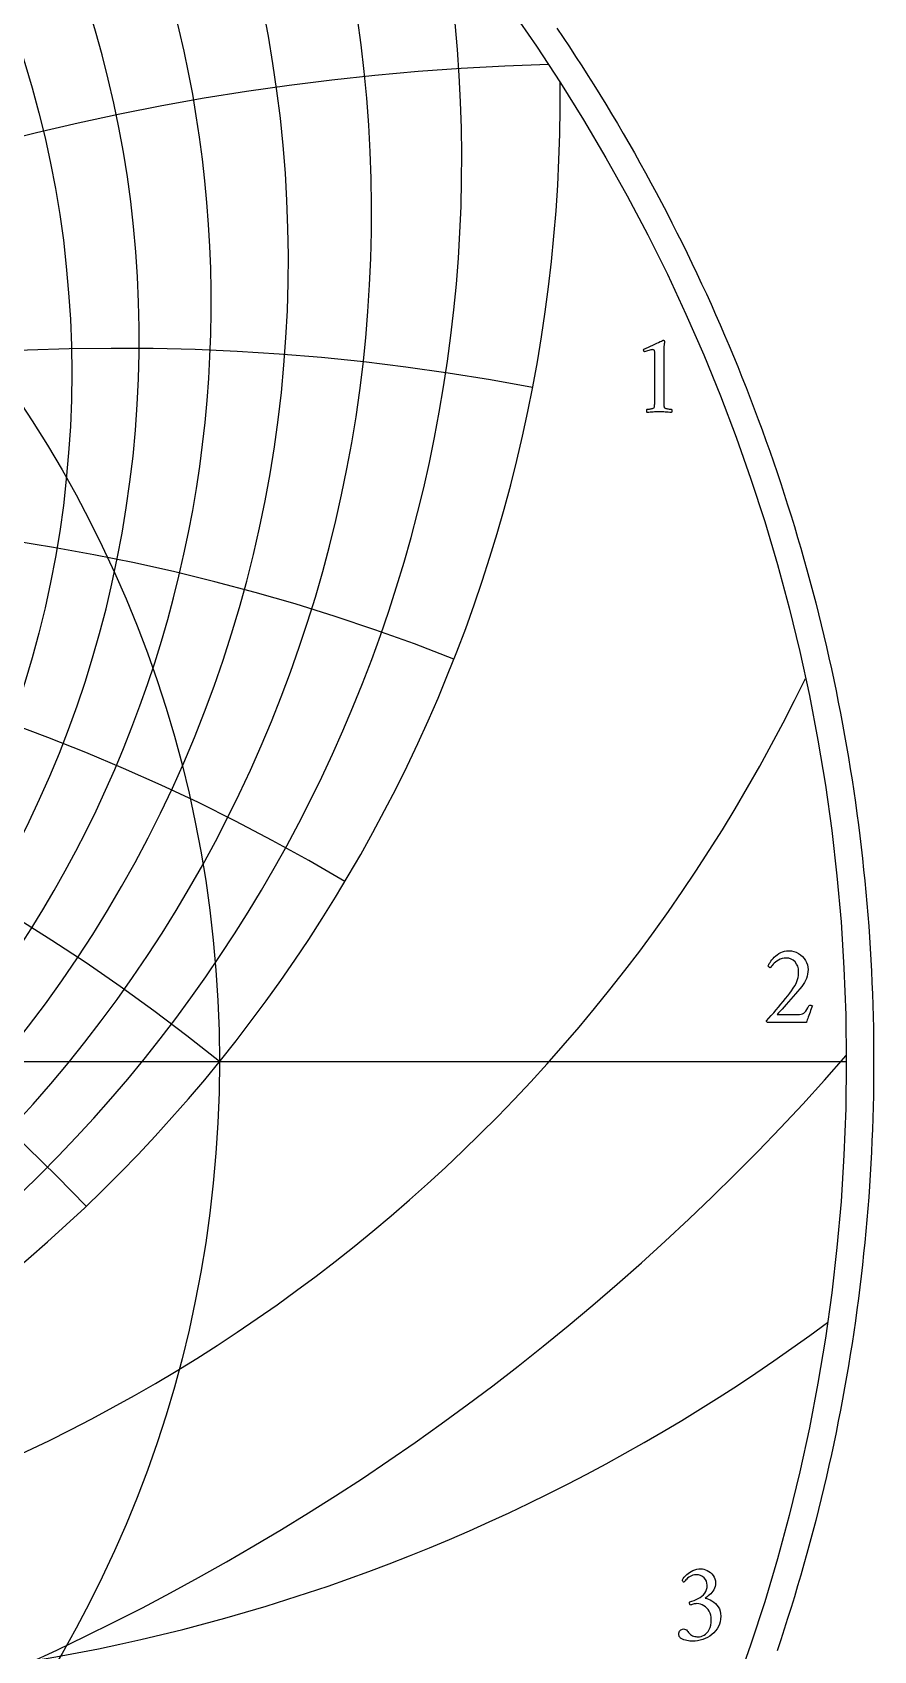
# Model space of a CAD drawing. Header units: millimetres. Extents: x -96 to 96, y -96 to 98.
# Drawn here: x 52.1 to 95.9, y -30.6 to 53.6 of the extents above; entities that cross this region are included whole.
import ezdxf

# ---------------------------------------------------------------- set-up
doc = ezdxf.new("R2010")
doc.units = ezdxf.units.MM
for name, color, linetype in [('CUT_OUTER', 1, 'Continuous'), ('ENGRAVE', 7, 'Continuous'), ('ENGRAVE_FINE', 8, 'Continuous'), ('TEXT', 5, 'Continuous')]:
    doc.layers.add(name, color=color, linetype=linetype)

msp = doc.modelspace()

# ---------------------------------------------------------------- linework, layer by layer
at = {"layer": 'CUT_OUTER'}
msp.add_lwpolyline([(79.4302, 53.7815), (79.7587, 53.2931), (80.0842, 52.8027), (80.4067, 52.3103), (80.7262, 51.8159), (81.0426, 51.3196), (81.3559, 50.8214), (81.6662, 50.3213), (81.9735, 49.8192), (82.2776, 49.3153), (82.5787, 48.8095), (82.8766, 48.3019), (83.1714, 47.7925), (83.4631, 47.2813), (83.7516, 46.7682), (84.037, 46.2535), (84.3192, 45.737), (84.5983, 45.2187), (84.8742, 44.6988), (85.1468, 44.1772), (85.4163, 43.6539), (85.6825, 43.129), (85.9456, 42.6024), (86.2053, 42.0743), (86.4619, 41.5445), (86.7152, 41.0132), (86.9652, 40.4804), (87.2119, 39.946), (87.4554, 39.4101), (87.6956, 38.8728), (87.9324, 38.334), (88.166, 37.7937), (88.3962, 37.252), (88.6231, 36.7089), (88.8467, 36.1644), (89.0669, 35.6186), (89.2838, 35.0714), (89.4973, 34.5229), (89.7075, 33.9731), (89.9142, 33.4221), (90.1176, 32.8697), (90.3176, 32.3162), (90.5142, 31.7614), (90.7074, 31.2054), (90.8971, 30.6482), (91.0835, 30.0899), (91.2664, 29.5305), (91.4459, 28.9699), (91.6219, 28.4083), (91.7945, 27.8456), (91.9636, 27.2818), (92.1293, 26.717), (92.2915, 26.1512), (92.4502, 25.5844), (92.6055, 25.0167), (92.7572, 24.448), (92.9055, 23.8784), (93.0502, 23.3079), (93.1915, 22.7365), (93.3293, 22.1642), (93.4635, 21.5912), (93.5942, 21.0173), (93.7214, 20.4426), (93.8451, 19.8672), (93.9652, 19.291), (94.0818, 18.714), (94.1949, 18.1364), (94.3044, 17.5581), (94.4104, 16.9791), (94.5128, 16.3995), (94.6116, 15.8193), (94.7069, 15.2385), (94.7986, 14.6571), (94.8868, 14.0751), (94.9713, 13.4926), (95.0523, 12.9097), (95.1298, 12.3262), (95.2036, 11.7422), (95.2739, 11.1579), (95.3405, 10.5731), (95.4036, 9.9879), (95.4631, 9.4023), (95.519, 8.8164), (95.5713, 8.2301), (95.62, 7.6435), (95.6651, 7.0567), (95.7066, 6.4696), (95.7445, 5.8822), (95.7788, 5.2946), (95.8095, 4.7068), (95.8365, 4.1189), (95.86, 3.5307), (95.8799, 2.9425), (95.8961, 2.3541), (95.9087, 1.7657), (95.9178, 1.1771), (95.9232, 0.5886), (95.925, 0), (95.9232, -0.5886), (95.9178, -1.1771), (95.9087, -1.7657), (95.8961, -2.3541), (95.8799, -2.9425), (95.86, -3.5307), (95.8365, -4.1189), (95.8095, -4.7068), (95.7788, -5.2946), (95.7445, -5.8822), (95.7066, -6.4696), (95.6651, -7.0567), (95.62, -7.6435), (95.5713, -8.2301), (95.519, -8.8164), (95.4631, -9.4023), (95.4036, -9.9879), (95.3405, -10.5731), (95.2739, -11.1579), (95.2036, -11.7422), (95.1298, -12.3262), (95.0523, -12.9097), (94.9713, -13.4926), (94.8868, -14.0751), (94.7986, -14.6571), (94.7069, -15.2385), (94.6116, -15.8193), (94.5128, -16.3995), (94.4104, -16.9791), (94.3044, -17.5581), (94.1949, -18.1364), (94.0818, -18.714), (93.9652, -19.291), (93.8451, -19.8672), (93.7214, -20.4426), (93.5942, -21.0173), (93.4635, -21.5912), (93.3293, -22.1642), (93.1915, -22.7365), (93.0502, -23.3079), (92.9055, -23.8784), (92.7572, -24.448), (92.6055, -25.0167), (92.4502, -25.5844), (92.2915, -26.1512), (92.1293, -26.717), (91.9636, -27.2818), (91.7945, -27.8456), (91.6219, -28.4083), (91.4459, -28.9699), (91.2664, -29.5305), (91.0835, -30.0899), (90.8971, -30.6482)], dxfattribs=at)
at = {"layer": 'ENGRAVE'}
msp.add_lwpolyline([(-94.5, 0), (94.5, 0)], dxfattribs=at)
for radius in [94.5, 61.8587]:
    msp.add_circle((0, 0), radius, dxfattribs=at)
for centre, radius, start, end in [((0, 37.5775), 57.6766, 104.762326, 75.237674), ((0, 50.0922), 79.5973, 179.387133, 0.612867), ((0, -76.3891), 98.2944, 51, 129), ((0, -76.3891), 98.2944, 51, 129), ((15.2983, 57.094), 85.5586, 279.897105, 334.266125), ((36.4408, 63.1173), 95.594, 263.168398, 306.663613)]:
    msp.add_arc(centre, radius, start, end, dxfattribs=at)
at = {"layer": 'ENGRAVE_FINE'}
msp.add_circle((0, 35.8408), 54.1642, dxfattribs=at)
for centre, radius, start, end in [((0, 39.5195), 61.4248, 132.219432, 47.780568), ((0, 41.6985), 65.4439, 147.797087, 32.202913), ((0, 44.1534), 69.7761, 159.954591, 20.045409), ((117.1428, -76.3891), 152.919, 109.56589, 160.302662), ((117.1428, -76.3891), 152.919, 109.56589, 160.302662), ((0, 46.9316), 74.4729, 170.269458, 9.730542), ((82.4788, -76.3891), 128.3143, 91.559348, 154.921078), ((82.4788, -76.3891), 128.3143, 91.559348, 154.921078), ((56.7503, -76.3891), 113.5006, 79.123348, 149.20681), ((56.7503, -76.3891), 113.5006, 79.123348, 149.20681), ((35.7763, -76.3891), 104.6028, 68.524729, 143.063231), ((35.7763, -76.3891), 104.6028, 68.524729, 143.063231), ((-17.332, -76.3891), 99.8108, 43.625537, 120.768969), ((-17.332, -76.3891), 99.8108, 43.625537, 120.768969), ((17.332, -76.3891), 99.8108, 59.231031, 136.374463), ((17.332, -76.3891), 99.8108, 59.231031, 136.374463), ((0, 83.1586), 125.6729, 221.240592, 318.759408)]:
    msp.add_arc(centre, radius, start, end, dxfattribs=at)
at = {"layer": 'TEXT'}
for points in [[(84.531, 34.4725), (84.531, 36.8272), (84.5293, 36.885), (84.5243, 36.9331), (84.5159, 36.9714), (84.5042, 37.0001), (84.4883, 37.021), (84.4676, 37.0359), (84.4421, 37.0448), (84.4118, 37.0478), (84.3745, 37.045), (84.3283, 37.0366), (84.2732, 37.0227), (84.2091, 37.0031), (84.1446, 36.9817), (84.0884, 36.9621), (84.0403, 36.9444), (84.0004, 36.9286), (83.977, 36.9506), (83.9602, 36.9748), (83.9501, 37.0012), (83.9468, 37.0299), (83.9468, 37.0303), (83.9468, 37.0314), (83.9468, 37.0333), (83.9468, 37.0359), (83.9475, 37.0467), (83.9498, 37.0553), (83.9535, 37.0616), (83.9587, 37.0657), (84.0774, 37.1195), (84.1949, 37.1737), (84.3113, 37.2283), (84.4267, 37.2833), (84.5366, 37.336), (84.6368, 37.3839), (84.7273, 37.4269), (84.8082, 37.4651), (84.8751, 37.4964), (84.9237, 37.5187), (84.9541, 37.5322), (84.9662, 37.5366), (84.9781, 37.5366), (84.9919, 37.5344), (85.0034, 37.5277), (85.0127, 37.5165), (85.0198, 37.5009), (85.0254, 37.4837), (85.0302, 37.4681), (85.0343, 37.4539), (85.0377, 37.4413), (85.0362, 37.4321), (85.0317, 37.4047), (85.0243, 37.3591), (85.0139, 37.2952), (85.0034, 37.2145), (84.996, 37.1186), (84.9915, 37.0074), (84.99, 36.8809), (84.99, 34.4725), (84.9902, 34.4081), (84.9908, 34.3459), (84.9917, 34.2859), (84.993, 34.2281), (84.9958, 34.1741), (85.0012, 34.1253), (85.0092, 34.0817), (85.0198, 34.0433), (85.0299, 34.0288), (85.0481, 34.015), (85.0746, 34.002), (85.1092, 33.9897), (85.1485, 33.9787), (85.189, 33.9695), (85.2305, 33.9623), (85.2732, 33.9569), (85.3132, 33.953), (85.3469, 33.9502), (85.3743, 33.9485), (85.3954, 33.9479), (85.4034, 33.9338), (85.4095, 33.9151), (85.4138, 33.892), (85.4162, 33.8645), (85.4161, 33.8369), (85.4125, 33.8138), (85.4056, 33.7952), (85.3954, 33.781), (85.3078, 33.7868), (85.224, 33.7922), (85.1439, 33.7972), (85.0675, 33.8019), (84.9915, 33.8058), (84.9125, 33.8086), (84.8305, 33.8103), (84.7456, 33.8108), (84.664, 33.8103), (84.5861, 33.8086), (84.512, 33.8058), (84.4416, 33.8019), (84.3704, 33.7972), (84.294, 33.7922), (84.2124, 33.7868), (84.1256, 33.781), (84.1154, 33.7952), (84.1085, 33.8138), (84.1049, 33.8369), (84.1048, 33.8645), (84.1072, 33.892), (84.1115, 33.9151), (84.1176, 33.9338), (84.1256, 33.9479), (84.1467, 33.9485), (84.1741, 33.9502), (84.2078, 33.953), (84.2478, 33.9569), (84.2905, 33.9623), (84.332, 33.9695), (84.3725, 33.9787), (84.4118, 33.9897), (84.446, 34.002), (84.4714, 34.015), (84.4878, 34.0288), (84.4952, 34.0433), (84.506, 34.0817), (84.5146, 34.1253), (84.5209, 34.1741), (84.525, 34.2281), (84.5276, 34.2859), (84.5295, 34.3459), (84.5306, 34.4081), (84.531, 34.4725)], [(92.7372, 2.9039), (92.707, 2.8299), (92.6761, 2.7511), (92.6444, 2.6675), (92.612, 2.579), (92.5799, 2.4897), (92.5494, 2.4039), (92.5203, 2.3213), (92.4928, 2.2422), (92.4682, 2.171), (92.448, 2.1125), (92.4324, 2.0667), (92.4212, 2.0335), (90.4063, 2.0335), (90.3972, 2.0404), (90.3877, 2.0492), (90.3778, 2.0598), (90.3676, 2.0723), (90.3584, 2.0851), (90.3519, 2.0969), (90.348, 2.1075), (90.3467, 2.117), (90.4696, 2.2556), (90.5941, 2.3972), (90.72, 2.5417), (90.8474, 2.6893), (90.9741, 2.8379), (91.0978, 2.9858), (91.2185, 3.133), (91.3363, 3.2794), (91.4484, 3.4225), (91.5524, 3.5596), (91.6481, 3.6908), (91.7357, 3.8159), (91.8171, 3.943), (91.8825, 4.0618), (91.9318, 4.1725), (91.9652, 4.275), (91.9873, 4.3744), (92.0032, 4.4762), (92.0127, 4.5801), (92.0159, 4.6863), (92.0045, 4.8294), (91.9704, 4.9605), (91.9136, 5.0797), (91.834, 5.187), (91.737, 5.2757), (91.6276, 5.3391), (91.506, 5.3771), (91.372, 5.3897), (91.2595, 5.3834), (91.1544, 5.3644), (91.0568, 5.3327), (90.9667, 5.2884), (90.8843, 5.2366), (90.8102, 5.1826), (90.7442, 5.1263), (90.6865, 5.0678), (90.6373, 5.0119), (90.5971, 4.9635), (90.5658, 4.9225), (90.5434, 4.889), (90.5253, 4.8914), (90.5069, 4.8987), (90.4881, 4.9108), (90.4689, 4.9277), (90.4519, 4.9458), (90.4398, 4.9613), (90.4326, 4.9741), (90.4301, 4.9844), (90.443, 5.0158), (90.4637, 5.0566), (90.4922, 5.1068), (90.5285, 5.1662), (90.5727, 5.231), (90.6246, 5.2973), (90.6844, 5.3651), (90.7521, 5.4344), (90.8264, 5.5019), (90.9063, 5.5641), (90.9918, 5.6211), (91.0829, 5.6729), (91.1796, 5.7159), (91.2819, 5.7467), (91.3897, 5.7651), (91.5032, 5.7712), (91.6401, 5.7625), (91.7707, 5.7362), (91.8949, 5.6924), (92.0129, 5.6312), (92.1217, 5.5561), (92.2185, 5.4709), (92.3035, 5.3758), (92.3765, 5.2705), (92.4352, 5.1584), (92.4771, 5.0425), (92.5023, 4.9229), (92.5106, 4.7996), (92.5051, 4.6762), (92.4883, 4.5566), (92.4603, 4.4408), (92.4212, 4.3286), (92.3724, 4.2202), (92.3154, 4.1155), (92.2502, 4.0145), (92.1768, 3.9173), (92.0727, 3.7901), (91.9629, 3.6587), (91.8476, 3.5233), (91.7267, 3.3838), (91.6047, 3.2444), (91.486, 3.1095), (91.3707, 2.9791), (91.2588, 2.8532), (91.1541, 2.7356), (91.0606, 2.6304), (90.9782, 2.5374), (90.9071, 2.4568), (92.0635, 2.4568), (92.1461, 2.4637), (92.2208, 2.4843), (92.2876, 2.5188), (92.3467, 2.5671), (92.4009, 2.6295), (92.4533, 2.7064), (92.5037, 2.7979), (92.5524, 2.9039), (92.5609, 2.9195), (92.5747, 2.9307), (92.5937, 2.9374), (92.6179, 2.9396), (92.6284, 2.9389), (92.6418, 2.9367), (92.6582, 2.9329), (92.6776, 2.9277), (92.6969, 2.9218), (92.7133, 2.9158), (92.7267, 2.9098), (92.7372, 2.9039)], [(86.9281, -26.3897), (87.0045, -26.3951), (87.0846, -26.4113), (87.1684, -26.4383), (87.256, -26.4761), (87.3422, -26.5244), (87.4222, -26.5827), (87.4957, -26.6511), (87.563, -26.7295), (87.6191, -26.8174), (87.6591, -26.9143), (87.6831, -27.0201), (87.6912, -27.1349), (87.6854, -27.2254), (87.6681, -27.3122), (87.6392, -27.3953), (87.5988, -27.4747), (87.5503, -27.5496), (87.4974, -27.6192), (87.44, -27.6837), (87.3782, -27.7429), (87.3158, -27.7966), (87.2567, -27.8443), (87.201, -27.886), (87.1487, -27.9218), (87.2336, -27.9393), (87.3216, -27.968), (87.4125, -28.0078), (87.5064, -28.0589), (87.5982, -28.1209), (87.683, -28.1937), (87.7606, -28.2774), (87.8312, -28.3718), (87.8899, -28.4771), (87.9318, -28.5932), (87.957, -28.72), (87.9654, -28.8577), (87.9574, -29.0032), (87.9333, -29.1416), (87.8933, -29.2729), (87.8372, -29.3972), (87.7679, -29.5134), (87.6882, -29.6207), (87.598, -29.7191), (87.4974, -29.8085), (87.3884, -29.8884), (87.2731, -29.9583), (87.1515, -30.0181), (87.0235, -30.0678), (86.8916, -30.1069), (86.7582, -30.1349), (86.6233, -30.1517), (86.487, -30.1572), (86.4268, -30.1552), (86.3596, -30.149), (86.2852, -30.1388), (86.2038, -30.1245), (86.1209, -30.1056), (86.0421, -30.082), (85.9674, -30.0535), (85.8968, -30.0201), (85.8834, -30.0082), (85.867, -29.9903), (85.8476, -29.9665), (85.8253, -29.9367), (85.8044, -29.9035), (85.7895, -29.8696), (85.7806, -29.835), (85.7776, -29.7996), (85.7822, -29.74), (85.7962, -29.6863), (85.8195, -29.6386), (85.8521, -29.5969), (85.8907, -29.563), (85.9318, -29.5388), (85.9756, -29.5242), (86.022, -29.5194), (86.0784, -29.5252), (86.1286, -29.5425), (86.1723, -29.5714), (86.2098, -29.6118), (86.2442, -29.6567), (86.2791, -29.699), (86.3143, -29.7387), (86.3499, -29.7757), (86.3936, -29.8143), (86.4415, -29.8465), (86.4935, -29.8724), (86.5496, -29.892), (86.6075, -29.9063), (86.6651, -29.9166), (86.7223, -29.9227), (86.7791, -29.9248), (86.8568, -29.9194), (86.9348, -29.9031), (87.0132, -29.8761), (87.092, -29.8383), (87.1679, -29.788), (87.2374, -29.7236), (87.3005, -29.6449), (87.3573, -29.5522), (87.4043, -29.4439), (87.4378, -29.3189), (87.4579, -29.1772), (87.4646, -29.0186), (87.4579, -28.903), (87.4378, -28.7943), (87.4043, -28.6928), (87.3573, -28.5984), (87.2998, -28.5121), (87.2344, -28.4352), (87.1612, -28.3676), (87.0801, -28.3092), (86.9939, -28.2623), (86.905, -28.2288), (86.8135, -28.2086), (86.7195, -28.2019), (86.6716, -28.2038), (86.6233, -28.2094), (86.5747, -28.2187), (86.5257, -28.2317), (86.4793, -28.2455), (86.4385, -28.2571), (86.4033, -28.2664), (86.3737, -28.2735), (86.3581, -28.2485), (86.3469, -28.2213), (86.3402, -28.1919), (86.3379, -28.1602), (86.3387, -28.1408), (86.3409, -28.1244), (86.3447, -28.111), (86.3499, -28.1006), (86.4646, -28.0704), (86.5764, -28.0335), (86.6852, -27.9899), (86.791, -27.9396), (86.8903, -27.8821), (86.9795, -27.8167), (87.0587, -27.7435), (87.1278, -27.6624), (87.1839, -27.5725), (87.2239, -27.4724), (87.248, -27.3623), (87.256, -27.2422), (87.2459, -27.1308), (87.2157, -27.0291), (87.1654, -26.937), (87.095, -26.8547), (87.009, -26.7869), (86.9117, -26.7384), (86.8033, -26.7094), (86.6837, -26.6997), (86.5943, -26.7051), (86.5108, -26.7213), (86.4333, -26.7483), (86.3618, -26.7861), (86.2968, -26.8297), (86.2388, -26.8741), (86.188, -26.9191), (86.1442, -26.965), (86.1071, -27.0069), (86.0764, -27.0402), (86.052, -27.065), (86.0339, -27.0812), (86.022, -27.0786), (86.0101, -27.0708), (85.9982, -27.0577), (85.9862, -27.0395), (85.9758, -27.0186), (85.9683, -26.9978), (85.9639, -26.9769), (85.9624, -26.956), (86.0103, -26.888), (86.0645, -26.8212), (86.125, -26.7554), (86.1919, -26.6908), (86.2647, -26.6293), (86.3432, -26.573), (86.4272, -26.522), (86.5168, -26.4761), (86.6118, -26.4383), (86.712, -26.4113), (86.8175, -26.3951), (86.9281, -26.3897)]]:
    msp.add_lwpolyline(points, close=True, dxfattribs=at)

doc.saveas('drawing.dxf')
